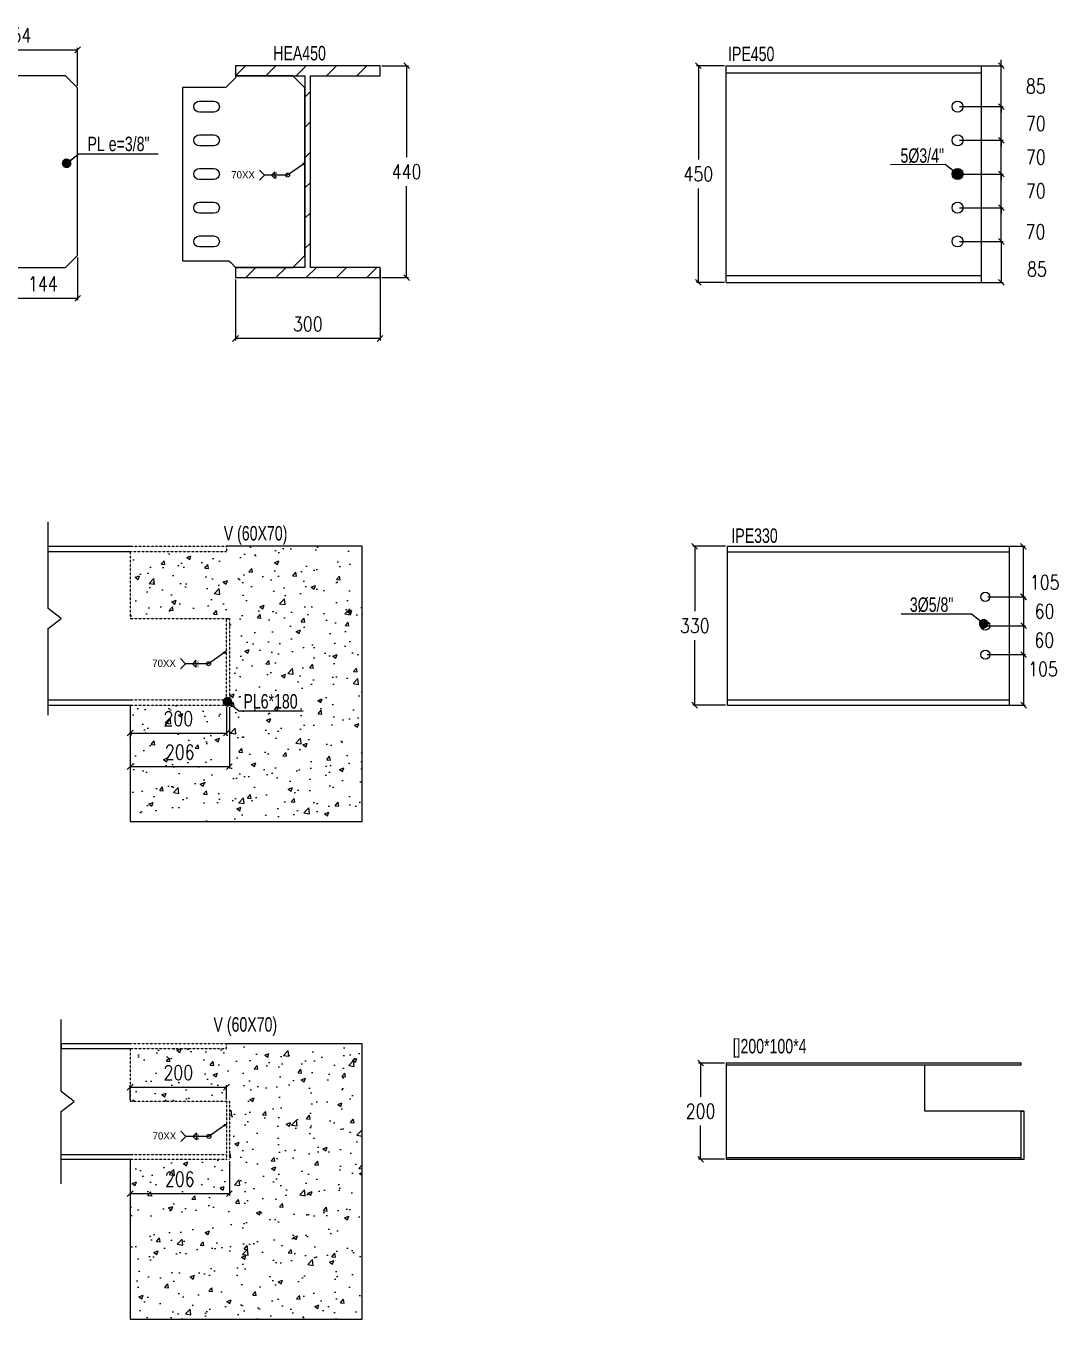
# Model space of a CAD drawing. Header units: millimetres. Extents: x -1715 to 93033, y -21962 to 25119.
# Drawn here: x 4237 to 6386, y -17090 to -14405 of the extents above; entities that cross this region are included whole.
import ezdxf
from ezdxf.enums import TextEntityAlignment as Align

# ---------------------------------------------------------------- set-up
doc = ezdxf.new("R2010")
doc.units = ezdxf.units.MM
doc.header["$LTSCALE"] = 0.4
doc.linetypes.add('DXK_LINE_DOT1', pattern=[1.8814, 0.9407, -0.9407])
for name, color, linetype in [('COTAS', 8, 'Continuous'), ('P-PLATINA', 6, 'Continuous'), ('PERFORACIONES', 1, 'Continuous'), ('TITULO', 3, 'Continuous')]:
    doc.layers.add(name, color=color, linetype=linetype)
doc.styles.add('CNI_COTAS', font='romans.shx', dxfattribs={"width": 0.8})
doc.styles.add('ROMANS', font='DINGRAFO.SHX')
doc.styles.add('VERDANA', font='arial.ttf')
doc.dimstyles.new('1.1', dxfattribs={"dimscale": 0, "dimtxt": 15, "dimasz": 20, "dimexe": 2, "dimexo": 2, "dimgap": 7, "dimtad": 1, "dimdec": 0, "dimzin": 4, "dimdsep": 46, "dimtxsty": 'CNI_COTAS', "dimblk": 'DOTSMALL', "dimcen": 0, "dimclrd": 256, "dimclrt": 3, "dimadec": 0, "dimazin": 0, "dimtfac": 1, "dimtdec": 0, "dimtmove": 2, "dimatfit": 0, "dimldrblk": 'DOT', "dimfxl": 0.05, "dimtolj": 1, "dimtzin": 0, "dimarcsym": 1})
doc.dimstyles.new('1.4', dxfattribs={"dimscale": 0, "dimtxt": 30, "dimasz": 12, "dimexe": 4, "dimexo": 4, "dimgap": 15, "dimtad": 1, "dimdec": 0, "dimzin": 4, "dimdsep": 46, "dimtxsty": 'CNI_COTAS', "dimblk": 'OBLIQUE', "dimcen": -0.09, "dimclrd": 256, "dimclrt": 3, "dimadec": 0, "dimazin": 0, "dimtfac": 1, "dimtdec": 0, "dimtmove": 2, "dimatfit": 0, "dimldrblk": 'DOT', "dimfxl": 0.05, "dimtolj": 1, "dimtzin": 0, "dimarcsym": 0})

# ---------------------------------------------------------------- blocks, each defined once
blk = doc.blocks.new('_Oblique')
at = {"color": 0, "linetype": 'ByBlock', "lineweight": -2}
blk.add_line((-0.5, -0.5), (0.5, 0.5), dxfattribs=at)
blk = doc.blocks.new('*D80')
at = {"layer": 'COTAS', "color": 0, "lineweight": -2, "transparency": 16777216}
for p, q in [((5689.4, -15485.3), (5621.6, -15485.3)), ((5689.4, -15815.3), (5621.6, -15815.3))]:
    blk.add_line(p, q, dxfattribs=at)
at = {"layer": 'COTAS', "lineweight": -2, "transparency": 16777216}
for p, q in [((5625.6, -15485.3), (5625.6, -15620.3)), ((5625.6, -15815.3), (5625.6, -15680.3))]:
    blk.add_line(p, q, dxfattribs=at)
at = {"layer": 'Defpoints', "color": 0, "transparency": 16777216}
for p in [(5625.6, -15485.3), (5693.4, -15485.3), (5693.4, -15815.3)]:
    blk.add_point(p, dxfattribs=at)
at = {"layer": 'COTAS', "lineweight": -2, "transparency": 16777216, "xscale": 12, "yscale": 12, "zscale": 12}
for p, rotation in [((5625.6, -15485.3), 90), ((5625.6, -15815.3), 270)]:
    blk.add_blockref('_Oblique', p, dxfattribs=dict(at, rotation=rotation))
at = {"layer": 'COTAS', "color": 3, "transparency": 16777216, "insert": (5625.6, -15650.3), "char_height": 30, "attachment_point": 5, "rotation": 0.01, "style": 'CNI_COTAS'}
blk.add_mtext('\\A1;330', dxfattribs=at)
blk = doc.blocks.new('_Dot')
at = {"color": 0, "linetype": 'ByBlock', "lineweight": -2}
blk.add_line((-0.5, 0), (-1, 0), dxfattribs=at)
at = {"color": 0, "linetype": 'ByBlock', "const_width": 0.5}
blk.add_lwpolyline([(-0.25, 0, 1), (0.25, 0, 1)], format="xyb", close=True, dxfattribs=at)
blk = doc.blocks.new('_DotSmall')
at = {"color": 0, "linetype": 'ByBlock', "const_width": 0.5}
blk.add_lwpolyline([(-0.0625, 0, 1), (0.0625, 0, 1)], format="xyb", close=True, dxfattribs=at)
blk = doc.blocks.new('*D160')
at = {"layer": 'COTAS', "color": 0, "lineweight": -2, "transparency": 16777216}
for p, q in [((4453.5, -15819.3), (4453.5, -15946.8)), ((4659.5, -15819.3), (4659.5, -15946.8))]:
    blk.add_line(p, q, dxfattribs=at)
at = {"layer": 'COTAS', "lineweight": -2, "transparency": 16777216}
blk.add_line((4453.5, -15942.8), (4659.5, -15942.8), dxfattribs=at)
at = {"layer": 'Defpoints', "color": 0, "transparency": 16777216}
for p in [(4453.5, -15815.3), (4659.5, -15815.3), (4659.5, -15942.8)]:
    blk.add_point(p, dxfattribs=at)
at = {"layer": 'COTAS', "lineweight": -2, "transparency": 16777216, "xscale": 12, "yscale": 12, "zscale": 12, "rotation": 180}
blk.add_blockref('_Oblique', (4453.5, -15942.8), dxfattribs=at)
at = {"layer": 'COTAS', "lineweight": -2, "transparency": 16777216, "xscale": 12, "yscale": 12, "zscale": 12}
blk.add_blockref('_Oblique', (4659.5, -15942.8), dxfattribs=at)
at = {"layer": 'COTAS', "color": 3, "transparency": 16777216, "insert": (4556.5, -15912.8), "char_height": 30, "attachment_point": 5, "style": 'CNI_COTAS'}
blk.add_mtext('\\A1;206', dxfattribs=at)
blk = doc.blocks.new('*D161')
at = {"layer": 'COTAS', "color": 0, "lineweight": -2, "transparency": 16777216}
for p, q in [((4453.5, -15819.3), (4453.5, -15877.1)), ((4653.5, -15819.3), (4653.5, -15877.1))]:
    blk.add_line(p, q, dxfattribs=at)
at = {"layer": 'COTAS', "lineweight": -2, "transparency": 16777216}
blk.add_line((4453.5, -15873.1), (4653.5, -15873.1), dxfattribs=at)
at = {"layer": 'Defpoints', "color": 0, "transparency": 16777216}
for p in [(4453.5, -15815.3), (4653.5, -15815.3), (4653.5, -15873.1)]:
    blk.add_point(p, dxfattribs=at)
at = {"layer": 'COTAS', "lineweight": -2, "transparency": 16777216, "xscale": 12, "yscale": 12, "zscale": 12, "rotation": 180}
blk.add_blockref('_Oblique', (4453.5, -15873.1), dxfattribs=at)
at = {"layer": 'COTAS', "lineweight": -2, "transparency": 16777216, "xscale": 12, "yscale": 12, "zscale": 12}
blk.add_blockref('_Oblique', (4653.5, -15873.1), dxfattribs=at)
at = {"layer": 'COTAS', "color": 3, "transparency": 16777216, "insert": (4553.5, -15843.1), "char_height": 30, "attachment_point": 5, "style": 'CNI_COTAS'}
blk.add_mtext('\\A1;200', dxfattribs=at)
blk = doc.blocks.new('SOLDADURA FILETE ALREDEDOR')
h = blk.add_hatch(color=256)
h.dxf.hatch_style = 1
h.paths.add_polyline_path([(5063.7, 3679), (5060.1, 3684.2), (5066.4, 3684.8)])
for p, q in [((5061.9, 3681.6), (5015.5, 3649.2)), ((5015.5, 3649.2), (4948.3, 3649.2)), ((4978.7, 3659.2), (4968.7, 3649.2)), ((4978.7, 3639.2), (4968.7, 3649.2)), ((4978.7, 3649.2), (4978.7, 3659.2)), ((4978.7, 3649.2), (4978.7, 3639.2))]:
    blk.add_line(p, q)
blk.add_lwpolyline([(5066.4, 3684.8), (5063.7, 3679), (5060.1, 3684.2)], close=True)
blk.add_lwpolyline([(4933.5, 3634.4), (4948.3, 3649.2), (4933.5, 3664)])
blk.add_circle((5015.5, 3649.2), 5.81)
at = {"layer": 'TITULO', "style": 'ROMANS'}
for s, height, p in [('70XX', 21, (4851, 3640)), ('6', 7.5, (4981.3, 3650.6)), ('6', 7.5, (4981.3, 3639))]:
    blk.add_text(s, height=height, dxfattribs=at).set_placement(p)
blk = doc.blocks.new('*D165')
at = {"layer": 'COTAS', "color": 0, "lineweight": -2, "transparency": 16777216}
for p, q in [((4453.5, -16634.3), (4453.5, -16604.4)), ((4653.5, -16634.3), (4653.5, -16604.4))]:
    blk.add_line(p, q, dxfattribs=at)
at = {"layer": 'COTAS', "lineweight": -2, "transparency": 16777216}
blk.add_line((4453.5, -16608.4), (4653.5, -16608.4), dxfattribs=at)
at = {"layer": 'Defpoints', "color": 0, "transparency": 16777216}
for p in [(4653.5, -16608.4), (4453.5, -16638.3), (4653.5, -16638.3)]:
    blk.add_point(p, dxfattribs=at)
at = {"layer": 'COTAS', "lineweight": -2, "transparency": 16777216, "xscale": 12, "yscale": 12, "zscale": 12, "rotation": 180}
blk.add_blockref('_Oblique', (4453.5, -16608.4), dxfattribs=at)
at = {"layer": 'COTAS', "lineweight": -2, "transparency": 16777216, "xscale": 12, "yscale": 12, "zscale": 12}
blk.add_blockref('_Oblique', (4653.5, -16608.4), dxfattribs=at)
at = {"layer": 'COTAS', "color": 3, "transparency": 16777216, "insert": (4553.5, -16578.4), "char_height": 30, "attachment_point": 5, "style": 'CNI_COTAS'}
blk.add_mtext('\\A1;200', dxfattribs=at)
blk = doc.blocks.new('*D166')
at = {"layer": 'COTAS', "color": 0, "lineweight": -2, "transparency": 16777216}
for p, q in [((4453.5, -16762.3), (4453.5, -16833.4)), ((4659.5, -16762.3), (4659.5, -16833.4))]:
    blk.add_line(p, q, dxfattribs=at)
at = {"layer": 'COTAS', "lineweight": -2, "transparency": 16777216}
blk.add_line((4453.5, -16829.4), (4659.5, -16829.4), dxfattribs=at)
at = {"layer": 'Defpoints', "color": 0, "transparency": 16777216}
for p in [(4453.5, -16758.3), (4659.5, -16758.3), (4659.5, -16829.4)]:
    blk.add_point(p, dxfattribs=at)
at = {"layer": 'COTAS', "lineweight": -2, "transparency": 16777216, "xscale": 12, "yscale": 12, "zscale": 12, "rotation": 180}
blk.add_blockref('_Oblique', (4453.5, -16829.4), dxfattribs=at)
at = {"layer": 'COTAS', "lineweight": -2, "transparency": 16777216, "xscale": 12, "yscale": 12, "zscale": 12}
blk.add_blockref('_Oblique', (4659.5, -16829.4), dxfattribs=at)
at = {"layer": 'COTAS', "color": 3, "transparency": 16777216, "insert": (4556.5, -16799.4), "char_height": 30, "attachment_point": 5, "style": 'CNI_COTAS'}
blk.add_mtext('\\A1;206', dxfattribs=at)
blk = doc.blocks.new('*D187')
at = {"layer": 'COTAS', "color": 0, "lineweight": -2, "transparency": 16777216}
for p, q in [((4672.3, -14931.3), (4672.3, -15057.8)), ((4972.3, -14910.3), (4972.3, -15057.8))]:
    blk.add_line(p, q, dxfattribs=at)
at = {"layer": 'COTAS', "lineweight": -2, "transparency": 16777216}
blk.add_line((4972.3, -15053.8), (4672.3, -15053.8), dxfattribs=at)
at = {"layer": 'Defpoints', "color": 0, "transparency": 16777216}
for p in [(4672.3, -14927.3), (4972.3, -14906.3), (4672.3, -15053.8)]:
    blk.add_point(p, dxfattribs=at)
at = {"layer": 'COTAS', "lineweight": -2, "transparency": 16777216, "xscale": 12, "yscale": 12, "zscale": 12, "rotation": 180}
blk.add_blockref('_Oblique', (4672.3, -15053.8), dxfattribs=at)
at = {"layer": 'COTAS', "lineweight": -2, "transparency": 16777216, "xscale": 12, "yscale": 12, "zscale": 12}
blk.add_blockref('_Oblique', (4972.3, -15053.8), dxfattribs=at)
at = {"layer": 'COTAS', "color": 3, "transparency": 16777216, "insert": (4822.3, -15023.8), "char_height": 30, "attachment_point": 5, "style": 'CNI_COTAS'}
blk.add_mtext('\\A1;300', dxfattribs=at)
blk = doc.blocks.new('*D188')
at = {"layer": 'COTAS', "color": 0, "lineweight": -2, "transparency": 16777216}
for p, q in [((4976.3, -14487.3), (5031.4, -14487.3)), ((4976.3, -14927.3), (5031.4, -14927.3))]:
    blk.add_line(p, q, dxfattribs=at)
at = {"layer": 'COTAS', "lineweight": -2, "transparency": 16777216}
for p, q in [((5027.4, -14487.3), (5027.4, -14677.3)), ((5027.4, -14927.3), (5027.4, -14737.3))]:
    blk.add_line(p, q, dxfattribs=at)
at = {"layer": 'Defpoints', "color": 0, "transparency": 16777216}
for p in [(4972.3, -14487.3), (4972.3, -14927.3), (5027.4, -14927.3)]:
    blk.add_point(p, dxfattribs=at)
at = {"layer": 'COTAS', "lineweight": -2, "transparency": 16777216, "xscale": 12, "yscale": 12, "zscale": 12}
for p, rotation in [((5027.4, -14487.3), 90), ((5027.4, -14927.3), 270)]:
    blk.add_blockref('_Oblique', p, dxfattribs=dict(at, rotation=rotation))
at = {"layer": 'COTAS', "color": 3, "transparency": 16777216, "insert": (5027.4, -14707.3), "char_height": 30, "attachment_point": 5, "rotation": 0.01, "style": 'CNI_COTAS'}
blk.add_mtext('\\A1;440', dxfattribs=at)
blk = doc.blocks.new('*D190')
at = {"layer": 'COTAS', "color": 0, "lineweight": -2, "transparency": 16777216}
for p, q in [((4344.4, -14885.3), (4344.4, -14974.3)), ((4200.2, -14910.3), (4200.2, -14974.3))]:
    blk.add_line(p, q, dxfattribs=at)
at = {"layer": 'COTAS', "lineweight": -2, "transparency": 16777216}
blk.add_line((4200.2, -14970.3), (4344.4, -14970.3), dxfattribs=at)
at = {"layer": 'Defpoints', "color": 0, "transparency": 16777216}
for p in [(4344.4, -14881.3), (4200.2, -14906.3), (4344.4, -14970.3)]:
    blk.add_point(p, dxfattribs=at)
at = {"layer": 'COTAS', "lineweight": -2, "transparency": 16777216, "xscale": 12, "yscale": 12, "zscale": 12, "rotation": 180}
blk.add_blockref('_Oblique', (4200.2, -14970.3), dxfattribs=at)
at = {"layer": 'COTAS', "lineweight": -2, "transparency": 16777216, "xscale": 12, "yscale": 12, "zscale": 12}
blk.add_blockref('_Oblique', (4344.4, -14970.3), dxfattribs=at)
at = {"layer": 'COTAS', "color": 3, "transparency": 16777216, "insert": (4272.3, -14940.3), "char_height": 30, "attachment_point": 5, "style": 'CNI_COTAS'}
blk.add_mtext('\\A1;144', dxfattribs=at)
blk = doc.blocks.new('*D191')
at = {"layer": 'COTAS', "color": 0, "lineweight": -2, "transparency": 16777216}
for p, q in [((4090.2, -14528.3), (4090.2, -14450.3)), ((4344.4, -14529.3), (4344.4, -14450.3))]:
    blk.add_line(p, q, dxfattribs=at)
at = {"layer": 'COTAS', "lineweight": -2, "transparency": 16777216}
blk.add_line((4090.2, -14454.3), (4344.4, -14454.3), dxfattribs=at)
at = {"layer": 'Defpoints', "color": 0, "transparency": 16777216}
for p in [(4344.4, -14454.3), (4090.2, -14532.3), (4344.4, -14533.3)]:
    blk.add_point(p, dxfattribs=at)
at = {"layer": 'COTAS', "lineweight": -2, "transparency": 16777216, "xscale": 12, "yscale": 12, "zscale": 12, "rotation": 180}
blk.add_blockref('_Oblique', (4090.2, -14454.3), dxfattribs=at)
at = {"layer": 'COTAS', "lineweight": -2, "transparency": 16777216, "xscale": 12, "yscale": 12, "zscale": 12}
blk.add_blockref('_Oblique', (4344.4, -14454.3), dxfattribs=at)
at = {"layer": 'COTAS', "color": 3, "transparency": 16777216, "insert": (4217.3, -14424.3), "char_height": 30, "attachment_point": 5, "style": 'CNI_COTAS'}
blk.add_mtext('\\A1;254', dxfattribs=at)
blk = doc.blocks.new('SOLDADURA FILETE ALREDEDOR 1 DE 8')
h = blk.add_hatch(color=256)
h.dxf.hatch_style = 1
h.paths.add_polyline_path([(8202.3, -7175.2), (8199.7, -7171.4), (8204.2, -7171)])
for p, q in [((8168, -7196.3), (8120.2, -7196.3)), ((8141.8, -7189.2), (8134.7, -7196.3)), ((8141.8, -7203.4), (8134.7, -7196.3)), ((8141.8, -7196.3), (8141.8, -7189.2)), ((8141.8, -7196.3), (8141.8, -7203.4)), ((8201, -7173.3), (8168, -7196.3))]:
    blk.add_line(p, q)
blk.add_lwpolyline([(8109.7, -7206.8), (8120.2, -7196.3), (8109.7, -7185.8)])
blk.add_lwpolyline([(8204.2, -7171), (8202.3, -7175.2), (8199.7, -7171.4)], close=True)
blk.add_circle((8168, -7196.3), 4.13)
at = {"layer": 'TITULO', "style": 'ROMANS'}
for s, height, p in [('70XX', 14.92, (8051.2, -7202.9)), ('8', 5.33, (8142.6, -7195.1)), ('8', 5.33, (8142.6, -7203.4))]:
    blk.add_text(s, height=height, dxfattribs=at).set_placement(p)
blk = doc.blocks.new('*D192')
at = {"layer": 'COTAS', "color": 0, "lineweight": -2, "transparency": 16777216}
for p, q in [((6249.8, -15590.3), (6312.3, -15590.3)), ((6249.8, -15650.3), (6312.3, -15650.3))]:
    blk.add_line(p, q, dxfattribs=at)
at = {"layer": 'COTAS', "lineweight": -2, "transparency": 16777216}
blk.add_line((6308.3, -15590.3), (6308.3, -15650.3), dxfattribs=at)
at = {"layer": 'Defpoints', "color": 0, "transparency": 16777216}
for p in [(6245.8, -15590.3), (6245.8, -15650.3), (6308.3, -15650.3)]:
    blk.add_point(p, dxfattribs=at)
at = {"layer": 'COTAS', "lineweight": -2, "transparency": 16777216, "xscale": 12, "yscale": 12, "zscale": 12}
for p, rotation in [((6308.3, -15590.3), 90), ((6308.3, -15650.3), 270)]:
    blk.add_blockref('_Oblique', p, dxfattribs=dict(at, rotation=rotation))
at = {"layer": 'COTAS', "color": 3, "transparency": 16777216, "insert": (6351.7, -15620.3), "char_height": 30, "attachment_point": 5, "rotation": 0.01, "style": 'CNI_COTAS'}
blk.add_mtext('\\A1;60', dxfattribs=at)
blk = doc.blocks.new('*D193')
at = {"layer": 'COTAS', "color": 0, "lineweight": -2, "transparency": 16777216}
for p, q in [((6232.9, -15650.3), (6312.3, -15650.3)), ((6232.9, -15710.3), (6312.3, -15710.3))]:
    blk.add_line(p, q, dxfattribs=at)
at = {"layer": 'COTAS', "lineweight": -2, "transparency": 16777216}
blk.add_line((6308.3, -15650.3), (6308.3, -15710.3), dxfattribs=at)
at = {"layer": 'Defpoints', "color": 0, "transparency": 16777216}
for p in [(6228.9, -15650.3), (6228.9, -15710.3), (6308.3, -15710.3)]:
    blk.add_point(p, dxfattribs=at)
at = {"layer": 'COTAS', "lineweight": -2, "transparency": 16777216, "xscale": 12, "yscale": 12, "zscale": 12}
for p, rotation in [((6308.3, -15650.3), 90), ((6308.3, -15710.3), 270)]:
    blk.add_blockref('_Oblique', p, dxfattribs=dict(at, rotation=rotation))
at = {"layer": 'COTAS', "color": 3, "transparency": 16777216, "insert": (6351.2, -15680.3), "char_height": 30, "attachment_point": 5, "rotation": 0.01, "style": 'CNI_COTAS'}
blk.add_mtext('\\A1;60', dxfattribs=at)
blk = doc.blocks.new('*D194')
at = {"layer": 'COTAS', "color": 0, "lineweight": -2, "transparency": 16777216}
for p, q in [((6249.8, -15710.3), (6312.2, -15710.3)), ((6249.8, -15815.3), (6312.2, -15815.3))]:
    blk.add_line(p, q, dxfattribs=at)
at = {"layer": 'COTAS', "lineweight": -2, "transparency": 16777216}
blk.add_line((6308.2, -15710.3), (6308.2, -15815.3), dxfattribs=at)
at = {"layer": 'Defpoints', "color": 0, "transparency": 16777216}
for p in [(6245.8, -15710.3), (6245.8, -15815.3), (6308.2, -15815.3)]:
    blk.add_point(p, dxfattribs=at)
at = {"layer": 'COTAS', "lineweight": -2, "transparency": 16777216, "xscale": 12, "yscale": 12, "zscale": 12}
for p, rotation in [((6308.2, -15710.3), 90), ((6308.2, -15815.3), 270)]:
    blk.add_blockref('_Oblique', p, dxfattribs=dict(at, rotation=rotation))
at = {"layer": 'COTAS', "color": 3, "transparency": 16777216, "insert": (6348.5, -15740.3), "char_height": 30, "attachment_point": 5, "rotation": 0.01, "style": 'CNI_COTAS'}
blk.add_mtext('\\A1;105', dxfattribs=at)
blk = doc.blocks.new('*D195')
at = {"layer": 'COTAS', "color": 0, "lineweight": -2, "transparency": 16777216}
for p, q in [((6249.8, -15485.3), (6311.8, -15485.3)), ((6233.8, -15590.3), (6311.8, -15590.3))]:
    blk.add_line(p, q, dxfattribs=at)
at = {"layer": 'COTAS', "lineweight": -2, "transparency": 16777216}
blk.add_line((6307.8, -15590.3), (6307.8, -15485.3), dxfattribs=at)
at = {"layer": 'Defpoints', "color": 0, "transparency": 16777216}
for p in [(6245.8, -15485.3), (6307.8, -15485.3), (6229.8, -15590.3)]:
    blk.add_point(p, dxfattribs=at)
at = {"layer": 'COTAS', "lineweight": -2, "transparency": 16777216, "xscale": 12, "yscale": 12, "zscale": 12}
for p, rotation in [((6307.8, -15485.3), 90), ((6307.8, -15590.3), 270)]:
    blk.add_blockref('_Oblique', p, dxfattribs=dict(at, rotation=rotation))
at = {"layer": 'COTAS', "color": 3, "transparency": 16777216, "insert": (6352, -15560.3), "char_height": 30, "attachment_point": 5, "rotation": 0.01, "style": 'CNI_COTAS'}
blk.add_mtext('\\A1;105', dxfattribs=at)
blk = doc.blocks.new('*D201')
at = {"layer": 'COTAS', "color": 0, "lineweight": -2, "transparency": 16777216}
for p, q in [((5687.1, -16558.3), (5633.7, -16558.3)), ((5687.1, -16758.3), (5633.7, -16758.3))]:
    blk.add_line(p, q, dxfattribs=at)
at = {"layer": 'COTAS', "lineweight": -2, "transparency": 16777216}
for p, q in [((5637.7, -16558.3), (5637.7, -16628.3)), ((5637.7, -16758.3), (5637.7, -16688.3))]:
    blk.add_line(p, q, dxfattribs=at)
at = {"layer": 'Defpoints', "color": 0, "transparency": 16777216}
for p in [(5637.7, -16558.3), (5691.1, -16558.3), (5691.1, -16758.3)]:
    blk.add_point(p, dxfattribs=at)
at = {"layer": 'COTAS', "lineweight": -2, "transparency": 16777216, "xscale": 12, "yscale": 12, "zscale": 12}
for p, rotation in [((5637.7, -16558.3), 90), ((5637.7, -16758.3), 270)]:
    blk.add_blockref('_Oblique', p, dxfattribs=dict(at, rotation=rotation))
at = {"layer": 'COTAS', "color": 3, "transparency": 16777216, "insert": (5637.7, -16658.3), "char_height": 30, "attachment_point": 5, "rotation": 0.01, "style": 'CNI_COTAS'}
blk.add_mtext('\\A1;200', dxfattribs=at)
blk = doc.blocks.new('*D205')
at = {"layer": 'COTAS', "color": 0, "lineweight": -2, "transparency": 16777216}
for p, q in [((5687.1, -14487.3), (5629.1, -14487.3)), ((5687.1, -14937.3), (5629.1, -14937.3))]:
    blk.add_line(p, q, dxfattribs=at)
at = {"layer": 'COTAS', "lineweight": -2, "transparency": 16777216}
for p, q in [((5633.1, -14487.3), (5633.1, -14682.3)), ((5633.1, -14937.3), (5633.1, -14742.3))]:
    blk.add_line(p, q, dxfattribs=at)
at = {"layer": 'Defpoints', "color": 0, "transparency": 16777216}
for p in [(5633.1, -14487.3), (5691.1, -14487.3), (5691.1, -14937.3)]:
    blk.add_point(p, dxfattribs=at)
at = {"layer": 'COTAS', "lineweight": -2, "transparency": 16777216, "xscale": 12, "yscale": 12, "zscale": 12}
for p, rotation in [((5633.1, -14487.3), 90), ((5633.1, -14937.3), 270)]:
    blk.add_blockref('_Oblique', p, dxfattribs=dict(at, rotation=rotation))
at = {"layer": 'COTAS', "color": 3, "transparency": 16777216, "insert": (5633.1, -14712.3), "char_height": 30, "attachment_point": 5, "rotation": 0.01, "style": 'CNI_COTAS'}
blk.add_mtext('\\A1;450', dxfattribs=at)
blk = doc.blocks.new('*D211')
at = {"layer": 'COTAS', "lineweight": -2, "transparency": 16777216}
for p, q in [((6262, -14642.3), (6262, -14630.3)), ((6262, -14712.3), (6262, -14642.3)), ((6262, -14712.3), (6262, -14724.3))]:
    blk.add_line(p, q, dxfattribs=at)
at = {"layer": 'COTAS', "color": 0, "lineweight": -2, "transparency": 16777216}
for p, q in [((6175.1, -14642.3), (6266, -14642.3)), ((6175.1, -14712.3), (6266, -14712.3))]:
    blk.add_line(p, q, dxfattribs=at)
at = {"layer": 'Defpoints', "color": 0, "transparency": 16777216}
for p in [(6171.1, -14642.3), (6262, -14642.3), (6171.1, -14712.3)]:
    blk.add_point(p, dxfattribs=at)
at = {"layer": 'COTAS', "lineweight": -2, "transparency": 16777216, "xscale": 12, "yscale": 12, "zscale": 12}
for p, rotation in [((6262, -14642.3), 270), ((6262, -14712.3), 90)]:
    blk.add_blockref('_Oblique', p, dxfattribs=dict(at, rotation=rotation))
at = {"layer": 'COTAS', "color": 3, "transparency": 16777216, "insert": (6333.5, -14677.3), "char_height": 30, "attachment_point": 5, "rotation": 0.01, "style": 'CNI_COTAS'}
blk.add_mtext('\\A1;70', dxfattribs=at)
blk = doc.blocks.new('*D212')
at = {"layer": 'COTAS', "color": 0, "lineweight": -2, "transparency": 16777216}
for p, q in [((6175.1, -14712.3), (6266, -14712.3)), ((6175.1, -14782.3), (6266, -14782.3))]:
    blk.add_line(p, q, dxfattribs=at)
at = {"layer": 'COTAS', "lineweight": -2, "transparency": 16777216}
for p, q in [((6262, -14712.3), (6262, -14700.3)), ((6262, -14782.3), (6262, -14712.3)), ((6262, -14782.3), (6262, -14794.3))]:
    blk.add_line(p, q, dxfattribs=at)
at = {"layer": 'Defpoints', "color": 0, "transparency": 16777216}
for p in [(6171.1, -14712.3), (6262, -14712.3), (6171.1, -14782.3)]:
    blk.add_point(p, dxfattribs=at)
at = {"layer": 'COTAS', "lineweight": -2, "transparency": 16777216, "xscale": 12, "yscale": 12, "zscale": 12}
for p, rotation in [((6262, -14712.3), 270), ((6262, -14782.3), 90)]:
    blk.add_blockref('_Oblique', p, dxfattribs=dict(at, rotation=rotation))
at = {"layer": 'COTAS', "color": 3, "transparency": 16777216, "insert": (6333.5, -14747.3), "char_height": 30, "attachment_point": 5, "rotation": 0.01, "style": 'CNI_COTAS'}
blk.add_mtext('\\A1;70', dxfattribs=at)
blk = doc.blocks.new('*D213')
at = {"layer": 'COTAS', "color": 0, "lineweight": -2, "transparency": 16777216}
for p, q in [((6175.1, -14782.3), (6266, -14782.3)), ((6175.1, -14852.3), (6266, -14852.3))]:
    blk.add_line(p, q, dxfattribs=at)
at = {"layer": 'COTAS', "lineweight": -2, "transparency": 16777216}
blk.add_line((6262, -14852.3), (6262, -14782.3), dxfattribs=at)
at = {"layer": 'Defpoints', "color": 0, "transparency": 16777216}
for p in [(6171.1, -14782.3), (6262, -14782.3), (6171.1, -14852.3)]:
    blk.add_point(p, dxfattribs=at)
at = {"layer": 'COTAS', "lineweight": -2, "transparency": 16777216, "xscale": 12, "yscale": 12, "zscale": 12}
for p, rotation in [((6262, -14782.3), 90), ((6262, -14852.3), 270)]:
    blk.add_blockref('_Oblique', p, dxfattribs=dict(at, rotation=rotation))
at = {"layer": 'COTAS', "color": 3, "transparency": 16777216, "insert": (6332.8, -14832.3), "char_height": 30, "attachment_point": 5, "rotation": 0.01, "style": 'CNI_COTAS'}
blk.add_mtext('\\A1;70', dxfattribs=at)
blk = doc.blocks.new('*D204')
at = {"layer": 'COTAS', "color": 0, "lineweight": -2, "transparency": 16777216}
for p, q in [((6175.1, -14852.3), (6266, -14852.3)), ((6175.1, -14937.3), (6266, -14937.3))]:
    blk.add_line(p, q, dxfattribs=at)
at = {"layer": 'COTAS', "lineweight": -2, "transparency": 16777216}
blk.add_line((6262, -14852.3), (6262, -14937.3), dxfattribs=at)
at = {"layer": 'Defpoints', "color": 0, "transparency": 16777216}
for p in [(6171.1, -14852.3), (6171.1, -14937.3), (6262, -14937.3)]:
    blk.add_point(p, dxfattribs=at)
at = {"layer": 'COTAS', "lineweight": -2, "transparency": 16777216, "xscale": 12, "yscale": 12, "zscale": 12}
for p, rotation in [((6262, -14852.3), 90), ((6262, -14937.3), 270)]:
    blk.add_blockref('_Oblique', p, dxfattribs=dict(at, rotation=rotation))
at = {"layer": 'COTAS', "color": 3, "transparency": 16777216, "insert": (6336, -14909.8), "char_height": 30, "attachment_point": 5, "rotation": 0.01, "style": 'CNI_COTAS'}
blk.add_mtext('\\A1;85', dxfattribs=at)
blk = doc.blocks.new('*D214')
at = {"layer": 'COTAS', "color": 0, "lineweight": -2, "transparency": 16777216}
for p, q in [((6175.1, -14572.3), (6266, -14572.3)), ((6175.1, -14642.3), (6266, -14642.3))]:
    blk.add_line(p, q, dxfattribs=at)
at = {"layer": 'COTAS', "lineweight": -2, "transparency": 16777216}
for p, q in [((6262, -14572.3), (6262, -14560.3)), ((6262, -14642.3), (6262, -14572.3)), ((6262, -14642.3), (6262, -14654.3))]:
    blk.add_line(p, q, dxfattribs=at)
at = {"layer": 'Defpoints', "color": 0, "transparency": 16777216}
for p in [(6171.1, -14572.3), (6262, -14572.3), (6171.1, -14642.3)]:
    blk.add_point(p, dxfattribs=at)
at = {"layer": 'COTAS', "lineweight": -2, "transparency": 16777216, "xscale": 12, "yscale": 12, "zscale": 12}
for p, rotation in [((6262, -14572.3), 270), ((6262, -14642.3), 90)]:
    blk.add_blockref('_Oblique', p, dxfattribs=dict(at, rotation=rotation))
at = {"layer": 'COTAS', "color": 3, "transparency": 16777216, "insert": (6333.5, -14607.3), "char_height": 30, "attachment_point": 5, "rotation": 0.01, "style": 'CNI_COTAS'}
blk.add_mtext('\\A1;70', dxfattribs=at)
blk = doc.blocks.new('*D215')
at = {"layer": 'COTAS', "color": 0, "lineweight": -2, "transparency": 16777216}
for p, q in [((6175.1, -14487.3), (6266, -14487.3)), ((6175.1, -14572.3), (6266, -14572.3))]:
    blk.add_line(p, q, dxfattribs=at)
at = {"layer": 'COTAS', "lineweight": -2, "transparency": 16777216}
for p, q in [((6262, -14487.3), (6262, -14475.3)), ((6262, -14572.3), (6262, -14487.3)), ((6262, -14572.3), (6262, -14584.3))]:
    blk.add_line(p, q, dxfattribs=at)
at = {"layer": 'Defpoints', "color": 0, "transparency": 16777216}
for p in [(6171.1, -14487.3), (6262, -14487.3), (6171.1, -14572.3)]:
    blk.add_point(p, dxfattribs=at)
at = {"layer": 'COTAS', "lineweight": -2, "transparency": 16777216, "xscale": 12, "yscale": 12, "zscale": 12}
for p, rotation in [((6262, -14487.3), 270), ((6262, -14572.3), 90)]:
    blk.add_blockref('_Oblique', p, dxfattribs=dict(at, rotation=rotation))
at = {"layer": 'COTAS', "color": 3, "transparency": 16777216, "insert": (6333.5, -14529.8), "char_height": 30, "attachment_point": 5, "rotation": 0.01, "style": 'CNI_COTAS'}
blk.add_mtext('\\A1;85', dxfattribs=at)

msp = doc.modelspace()

# ---------------------------------------------------------------- hatches: boundary and pattern name
at = {"linetype": 'Continuous'}
h = msp.add_hatch(dxfattribs=at)
h.set_pattern_fill('', scale=14, style=0, pattern_type=0)
h.set_pattern_definition([(45, (4672.293, -14508.33), (-31.431, 31.431), [])])
h.paths.add_polyline_path([(4672.3, -14487.3), (4672.3, -14508.3), (4816.5, -14508.3), (4816.5, -14906.3), (4672.3, -14906.3), (4672.3, -14927.3), (4972.3, -14927.3), (4972.3, -14906.3), (4828, -14906.3), (4828, -14508.3), (4972.3, -14508.3), (4972.3, -14487.3)])
at = {"layer": 'COTAS'}
h = msp.add_hatch(dxfattribs=at)
h.set_pattern_fill('AR-CONC', color=256, scale=0.5)
h.set_pattern_definition([(50, (2538.72, 64.28), (91.09233, -7.96954), [9.525, -104.775]), (355, (2538.72, 64.28), (-17.6217, 95.5284), [7.62, -83.8203]), (100.45144, (2546.31, 63.62), (73.4706, 87.55888), [8.095, -89.0451]), (46.1842, (2538.72, 89.68), (135.5395, -21.0212), [14.2875, -157.1625]), (96.6356, (2550.01, 87.93), (118.7021, 123.7131), [12.1425, -133.5678]), (351.1842, (2538.72, 89.68), (118.7021, 123.7131), [11.43, -125.7299]), (21, (2551.42, 83.33), (75.8072, -51.1326), [9.525, -104.775]), (326, (2551.42, 83.33), (30.901, 92.094), [7.62, -83.82]), (71.45144, (2557.74, 79.07), (106.7082, 40.9614), [8.095, -89.04497]), (37.5, (2538.72, 64.28), (1.5443, 42.27752), [0, -82.804, 0, -85.09, 0, -84.1375]), (7.5, (2538.72, 64.28), (33.40983, 50.09029), [0, -48.514, 0, -80.899, 0, -32.0675]), (327.5, (2510.4, 64.28), (67.7953, -2.86437), [0, -31.75, 0, -99.06, 0, -131.445]), (317.5, (2497.7, 64.28), (74.0646, 12.71325), [0, -41.275, 0, -65.786, 0, -93.345])])
h.paths.add_polyline_path([(4935, -15485.3), (4653.5, -15485.3), (4653.5, -15496.8), (4453.5, -15496.8), (4453.5, -15635.3), (4653.5, -15635.3), (4659.5, -15635.3), (4659.5, -15815.3), (4653.5, -15815.3), (4453.5, -15815.3), (4453.5, -16057.1), (4935, -16057.1)])
h.paths.add_polyline_path([(4518.1, -15935.3), (4594.8, -15935.3), (4594.8, -15890.3), (4518.1, -15890.3)], flags=24)
h.paths.add_polyline_path([(4515.1, -15865.6), (4591.8, -15865.6), (4591.8, -15820.6), (4515.1, -15820.6)], flags=24)
h.paths.add_polyline_path([(4671.3, -15830.4), (4818.5, -15830.4), (4818.5, -15784.4), (4671.3, -15784.4)], flags=24)
h = msp.add_hatch(dxfattribs=at)
h.set_pattern_fill('AR-CONC', color=256, scale=0.5)
h.set_pattern_definition([(50, (-947.696, -6300.86), (91.09233, -7.96954), [9.525, -104.775]), (355, (-947.7, -6300.86), (-17.6217, 95.5284), [7.62, -83.8203]), (100.45144, (-940.105, -6301.52), (73.4706, 87.5589), [8.095, -89.0451]), (46.1842, (-947.7, -6275.46), (135.5395, -21.0212), [14.2875, -157.1625]), (96.6356, (-936.4, -6277.21), (118.702, 123.713), [12.1425, -133.5678]), (351.1842, (-947.7, -6275.46), (118.702, 123.713), [11.43, -125.7299]), (21, (-934.996, -6281.81), (75.8072, -51.1326), [9.525, -104.775]), (326, (-935, -6281.81), (30.901, 92.094), [7.62, -83.82]), (71.45144, (-928.68, -6286.07), (106.7082, 40.9614), [8.095, -89.045]), (37.5, (-947.696, -6300.86), (1.5443, 42.27752), [0, -82.804, 0, -85.09, 0, -84.1375]), (7.5, (-947.696, -6300.86), (33.40983, 50.09029), [0, -48.514, 0, -80.899, 0, -32.0675]), (327.5, (-976.017, -6300.86), (67.7953, -2.86437), [0, -31.75, 0, -99.06, 0, -131.445]), (317.5, (-988.717, -6300.86), (74.0646, 12.71325), [0, -41.275, 0, -65.786, 0, -93.345])])
h.paths.add_polyline_path([(4935, -16518.3), (4653.5, -16518.3), (4653.5, -16528.1), (4453.5, -16528.1), (4453.5, -16638.3), (4653.5, -16638.3), (4659.5, -16638.3), (4659.5, -16758.3), (4653.5, -16758.3), (4453.5, -16758.3), (4453.5, -17090.1), (4935, -17090.1)])
h.paths.add_polyline_path([(4518.2, -16821.9), (4594.9, -16821.9), (4594.9, -16776.9), (4518.2, -16776.9)], flags=24)
h.paths.add_polyline_path([(4515.2, -16600.9), (4591.9, -16600.9), (4591.9, -16555.9), (4515.2, -16555.9)], flags=24)

# ---------------------------------------------------------------- linework, layer by layer
at = {"color": 2}
for p, q in [((4972.3, -14487.3), (4672.3, -14487.3)), ((4672.3, -14487.3), (4672.3, -14508.3)), ((4972.3, -14508.3), (4972.3, -14487.3)), ((5691.1, -14937.3), (5691.1, -14487.3)), ((5691.1, -14487.3), (6221.1, -14487.3)), ((6221.1, -14937.3), (6221.1, -14487.3)), ((4672.3, -14508.3), (4816.5, -14508.3)), ((4816.5, -14508.3), (4816.5, -14906.3)), ((4828, -14906.3), (4828, -14508.3)), ((4828, -14508.3), (4972.3, -14508.3)), ((5691.1, -14501.9), (6221.1, -14501.9)), ((4816.5, -14906.3), (4672.3, -14906.3)), ((4672.3, -14906.3), (4672.3, -14927.3)), ((4672.3, -14927.3), (4972.3, -14927.3)), ((4972.3, -14906.3), (4828, -14906.3)), ((4972.3, -14927.3), (4972.3, -14906.3)), ((5691.1, -14922.7), (6221.1, -14922.7)), ((5691.1, -14937.3), (6221.1, -14937.3)), ((4283.7, -15803.8), (4453.5, -15803.8)), ((4283.7, -15815.3), (4453.5, -15815.3)), ((5691.1, -16558.3), (5691.1, -16758.3)), ((6103.3, -16658.3), (6103.3, -16562.3)), ((6309.3, -16658.3), (6103.3, -16658.3)), ((4310.7, -16748.5), (4453.5, -16748.5)), ((5691.1, -16754.3), (6103.3, -16754.3)), ((6103.3, -16754.3), (6303.3, -16754.3)), ((4310.7, -16758.3), (4453.5, -16758.3)), ((5691.1, -16758.3), (6103.3, -16758.3)), ((6103.3, -16758.3), (6303.3, -16758.3))]:
    msp.add_line(p, q, dxfattribs=at)
at = {"color": 2, "linetype": 'Continuous'}
for p, q in [((5693.4, -15815.3), (5693.4, -15485.3)), ((5693.4, -15485.3), (6278.9, -15485.3)), ((6278.9, -15815.3), (6278.9, -15485.3)), ((5693.4, -15496.8), (6278.9, -15496.8)), ((5693.4, -15803.8), (6278.9, -15803.8))]:
    msp.add_line(p, q, dxfattribs=at)
at = {"color": 2, "linetype": 'DXK_LINE_DOT1'}
for p, q in [((4453.5, -15803.8), (4653.5, -15803.8)), ((4453.5, -15815.3), (4653.5, -15815.3)), ((4453.5, -16748.5), (4653.5, -16748.5)), ((4453.5, -16758.3), (4653.5, -16758.3))]:
    msp.add_line(p, q, dxfattribs=at)
at = {"color": 2}
for points in [[(4283.7, -15485.3), (4453.5, -15485.3)], [(4453.5, -15496.8), (4283.7, -15496.8)], [(4454.9, -16518.3), (4310.7, -16518.3), (4310.7, -16528.1), (4453.5, -16528.1)], [(5691.1, -16562.3), (6303.3, -16562.3), (6303.3, -16558.3), (5691.1, -16558.3)]]:
    msp.add_lwpolyline(points, dxfattribs=at)
at = {"color": 2, "linetype": 'DXK_LINE_DOT1'}
for points in [[(4453.5, -15485.3), (4653.5, -15485.3), (4653.5, -15496.8), (4453.5, -15496.8)], [(4453.5, -15496.8), (4453.5, -15635.3), (4653.5, -15635.3), (4653.5, -15635.3)], [(4453.5, -16528.1), (4653.5, -16528.1), (4653.5, -16518.3), (4454.9, -16518.3)], [(4453.5, -16528.1), (4453.5, -16638.3)], [(4653.5, -16638.3), (4453.5, -16638.3), (4453.5, -16638.3)]]:
    msp.add_lwpolyline(points, dxfattribs=at)
at = {"color": 2, "linetype": 'Continuous'}
msp.add_lwpolyline([(5693.4, -15815.3), (6278.9, -15815.3), (6278.9, -15815.3)], dxfattribs=at)
at = {"layer": 'COTAS'}
for points in [[(4283.7, -15836.1), (4283.7, -15656.1), (4310.1, -15635.3), (4283.7, -15614.5), (4283.7, -15434.5)], [(4310.7, -16809.1), (4310.7, -16659.1), (4337.1, -16638.3), (4310.7, -16617.6), (4310.7, -16467.6)]]:
    msp.add_lwpolyline(points, dxfattribs=at)
at = {"layer": 'COTAS', "color": 1}
for points in [[(4453.5, -15815.3), (4453.5, -16057.1), (4935, -16057.1), (4935, -15485.3), (4653.5, -15485.3)], [(4453.5, -16758.3), (4453.5, -17090.1), (4935, -17090.1), (4935, -16518.3), (4653.5, -16518.3)]]:
    msp.add_lwpolyline(points, dxfattribs=at)
at = {"layer": 'P-PLATINA', "linetype": 'Continuous'}
for p, q in [((4637.9, -14637.9), (4638.8, -14642.3)), ((4638.8, -14642.3), (4637.9, -14646.7)), ((6303.3, -16758.3), (6303.3, -16658.3)), ((6303.3, -16758.3), (6303.3, -16658.3)), ((6303.3, -16658.3), (6309.3, -16658.3)), ((6309.3, -16758.3), (6309.3, -16658.3)), ((6303.3, -16758.3), (6309.3, -16758.3))]:
    msp.add_line(p, q, dxfattribs=at)
at = {"layer": 'P-PLATINA', "linetype": 'DXK_LINE_DOT1'}
for p, q in [((4653.5, -16638.3), (4653.5, -16758.3)), ((4659.5, -16638.3), (4653.5, -16638.3)), ((4653.5, -16638.3), (4653.5, -16758.3)), ((4659.5, -16638.3), (4659.5, -16758.3)), ((4659.5, -16758.3), (4653.5, -16758.3))]:
    msp.add_line(p, q, dxfattribs=at)
at = {"layer": 'P-PLATINA', "linetype": 'Continuous'}
for points in [[(4319.4, -14508.3), (4200.2, -14508.3), (4200.2, -14512.3), (4190.2, -14522.3), (4180.2, -14532.3), (4090.2, -14532.3), (4090.2, -14892.3), (4186.2, -14892.3), (4190.2, -14896.3), (4200.2, -14906.3), (4319.4, -14906.3), (4344.4, -14881.3), (4344.4, -14533.3)], [(4791.5, -14508.3), (4672.3, -14508.3), (4672.3, -14512.3), (4662.3, -14522.3), (4652.3, -14532.3), (4562.3, -14532.3), (4562.3, -14892.3), (4658.3, -14892.3), (4662.3, -14896.3), (4672.3, -14906.3), (4791.5, -14906.3), (4816.5, -14881.3), (4816.5, -14533.3)]]:
    msp.add_lwpolyline(points, close=True, dxfattribs=at)
for points in [[(4601.6, -14583.8), (4597.3, -14583.8), (4592.9, -14583), (4589.2, -14580.5), (4586.7, -14576.7), (4585.8, -14572.3), (4586.7, -14567.9), (4589.2, -14564.2), (4592.9, -14561.7), (4597.3, -14560.8), (4601.6, -14560.8)], [(4597.3, -14560.8), (4627.3, -14560.8), (4631.7, -14561.7), (4635.4, -14564.2), (4637.9, -14567.9), (4638.8, -14572.3), (4637.9, -14576.7), (4635.4, -14580.5), (4631.7, -14583), (4627.3, -14583.8), (4597.3, -14583.8)], [(4601.6, -14653.8), (4597.3, -14653.8), (4592.9, -14653), (4589.2, -14650.5), (4586.7, -14646.7), (4585.8, -14642.3), (4586.7, -14637.9), (4589.2, -14634.2), (4592.9, -14631.7), (4597.3, -14630.8), (4601.6, -14630.8)], [(4597.3, -14630.8), (4627.3, -14630.8), (4631.7, -14631.7), (4635.4, -14634.2), (4637.9, -14637.9)], [(4637.9, -14646.7), (4635.4, -14650.5), (4631.7, -14653), (4627.3, -14653.8), (4597.3, -14653.8)], [(4601.6, -14723.8), (4597.3, -14723.8), (4592.9, -14723), (4589.2, -14720.5), (4586.7, -14716.7), (4585.8, -14712.3), (4586.7, -14707.9), (4589.2, -14704.2), (4592.9, -14701.7), (4597.3, -14700.8), (4601.6, -14700.8)], [(4597.3, -14700.8), (4627.3, -14700.8), (4631.7, -14701.7), (4635.4, -14704.2), (4637.9, -14707.9), (4638.8, -14712.3), (4637.9, -14716.7), (4635.4, -14720.5), (4631.7, -14723), (4627.3, -14723.8), (4597.3, -14723.8)], [(4627.3, -14793.8), (4597.3, -14793.8), (4592.9, -14793), (4589.2, -14790.5), (4586.7, -14786.7), (4585.8, -14782.3), (4586.7, -14777.9), (4589.2, -14774.2), (4592.9, -14771.7), (4597.3, -14770.8), (4627.3, -14770.8)], [(4623, -14770.8), (4627.3, -14770.8), (4631.7, -14771.7), (4635.4, -14774.2), (4637.9, -14777.9), (4638.8, -14782.3), (4637.9, -14786.7), (4635.4, -14790.5), (4631.7, -14793), (4627.3, -14793.8), (4623, -14793.8)], [(4601.6, -14863.8), (4597.3, -14863.8), (4592.9, -14863), (4589.2, -14860.5), (4586.7, -14856.7), (4585.8, -14852.3), (4586.7, -14847.9), (4589.2, -14844.2), (4592.9, -14841.7), (4597.3, -14840.8), (4601.6, -14840.8)], [(4597.3, -14840.8), (4627.3, -14840.8), (4631.7, -14841.7), (4635.4, -14844.2), (4637.9, -14847.9), (4638.8, -14852.3), (4637.9, -14856.7), (4635.4, -14860.5), (4631.7, -14863), (4627.3, -14863.8), (4597.3, -14863.8)]]:
    msp.add_lwpolyline(points, dxfattribs=at)
at = {"layer": 'P-PLATINA', "color": 6, "linetype": 'DXK_LINE_DOT1'}
msp.add_lwpolyline([(4659.5, -15815.3), (4653.5, -15815.3), (4653.5, -15635.3), (4659.5, -15635.3), (4659.5, -15815.3)], dxfattribs=at)
at = {"layer": 'PERFORACIONES'}
for centre, radius in [((6171.1, -14572.3), 11.5), ((6171.1, -14642.3), 11.5), ((6171.1, -14712.3), 11.5), ((6171.1, -14782.3), 11.5), ((6171.1, -14852.3), 11.5), ((6228.9, -15590.3), 9.5), ((6228.9, -15650.3), 9.5), ((6228.9, -15710.3), 9.5)]:
    msp.add_circle(centre, radius, dxfattribs=at)

# ---------------------------------------------------------------- block references
msp.add_blockref('SOLDADURA FILETE ALREDEDOR 1 DE 8', (-3387.7, -7518.3))
at = {"xscale": 0.7104614331683008, "yscale": 0.7104614331683008, "zscale": 0.7104614331683008}
for p in [(1053, -18321.7), (1053.8, -19303.2)]:
    msp.add_blockref('SOLDADURA FILETE ALREDEDOR', p, dxfattribs=at)

# ---------------------------------------------------------------- texts
at = {"color": 96, "style": 'VERDANA', "width": 0.7}
for s, p in [('HEA450', (4805.2, -14461.3)), ('IPE450', (5742.8, -14462.8)), ('PL e=3/8"', (4429.4, -14649.7)), ('5%%C3/4"', (6097.8, -14674)), ('V (60X70)', (4713.9, -15458.2)), ('IPE330', (5749.7, -15463.2)), ('3%%C5/8"', (6117.3, -15606.5)), ('PL6*180', (4744.9, -15807.2)), ('V (60X70)', (4692.6, -16478.2)), ('[]200*100*4', (5780.9, -16523.3))]:
    msp.add_text(s, height=30, dxfattribs=at).set_placement(p, align=Align.MIDDLE_CENTER)

# ---------------------------------------------------------------- dimensions: what is measured, and where the dimension line sits
at = {"layer": 'COTAS'}
for base, p1, p2, picture, middle in [((4344.4, -14454.3), (4090.2, -14532.3), (4344.4, -14533.3), '*D191', (4217.3, -14424.3)), ((4344.4, -14970.3), (4200.2, -14906.3), (4344.4, -14881.3), '*D190', (4272.3, -14940.3)), ((4672.3, -15053.8), (4972.3, -14906.3), (4672.3, -14927.3), '*D187', (4822.3, -15023.8)), ((4659.5, -15942.8), (4453.5, -15815.3), (4659.5, -15815.3), '*D160', (4556.5, -15912.8)), ((4653.5, -15873.1), (4453.5, -15815.3), (4653.5, -15815.3), '*D161', (4553.5, -15843.1)), ((4653.5, -16608.4), (4453.5, -16638.3), (4653.5, -16638.3), '*D165', (4553.5, -16578.4)), ((4659.5, -16829.4), (4453.5, -16758.3), (4659.5, -16758.3), '*D166', (4556.5, -16799.4))]:
    dim = msp.add_linear_dim(base=base, p1=p1, p2=p2, dimstyle='1.4', override={"dimscale": 1}, dxfattribs=at)
    dim.commit()
    dim.dimension.update_dxf_attribs({"geometry": picture, "text_midpoint": middle})
for base, p1, p2, picture, middle in [((5027.4, -14927.3), (4972.3, -14487.3), (4972.3, -14927.3), '*D188', (5027.4, -14707.3)), ((5633.1, -14487.3), (5691.1, -14937.3), (5691.1, -14487.3), '*D205', (5633.1, -14712.3)), ((6262, -14487.3), (6171.1, -14572.3), (6171.1, -14487.3), '*D215', (6333.5, -14529.8)), ((6262, -14572.3), (6171.1, -14642.3), (6171.1, -14572.3), '*D214', (6333.5, -14607.3)), ((6262, -14642.3), (6171.1, -14712.3), (6171.1, -14642.3), '*D211', (6333.5, -14677.3)), ((6262, -14712.3), (6171.1, -14782.3), (6171.1, -14712.3), '*D212', (6333.5, -14747.3)), ((5625.6, -15485.3), (5693.4, -15815.3), (5693.4, -15485.3), '*D80', (5625.6, -15650.3)), ((5637.7, -16558.3), (5691.1, -16758.3), (5691.1, -16558.3), '*D201', (5637.7, -16658.3))]:
    dim = msp.add_linear_dim(base=base, p1=p1, p2=p2, angle=90, dimstyle='1.4', override={"dimscale": 1}, dxfattribs=at)
    dim.commit()
    dim.dimension.update_dxf_attribs({"geometry": picture, "text_midpoint": middle, "text_rotation": 0.01})
for base, p1, p2, picture, middle in [((6262, -14782.3), (6171.1, -14852.3), (6171.1, -14782.3), '*D213', (6332.8, -14832.3)), ((6262, -14937.3), (6171.1, -14852.3), (6171.1, -14937.3), '*D204', (6336, -14909.8)), ((6307.8, -15485.3), (6229.8, -15590.3), (6245.8, -15485.3), '*D195', (6352, -15560.3)), ((6308.3, -15650.3), (6245.8, -15590.3), (6245.8, -15650.3), '*D192', (6351.7, -15620.3)), ((6308.3, -15710.3), (6228.9, -15650.3), (6228.9, -15710.3), '*D193', (6351.2, -15680.3)), ((6308.2, -15815.3), (6245.8, -15710.3), (6245.8, -15815.3), '*D194', (6348.5, -15740.3))]:
    dim = msp.add_linear_dim(base=base, p1=p1, p2=p2, angle=90, dimstyle='1.4', override={"dimscale": 1}, dxfattribs=at)
    dim.commit()
    dim.dimension.update_dxf_attribs({"geometry": picture, "text_midpoint": middle, "dimtype": 160, "text_rotation": 0.01})

# ---------------------------------------------------------------- leaders
for points in [[(4321.7, -14690), (4347.3, -14670.1), (4511.8, -14670.1)], [(6171.1, -14712.3), (6145.6, -14692.3), (6031.6, -14693.2)], [(6225.4, -15646.2), (6199.9, -15626.2), (6054.2, -15626.3)], [(4655.5, -15808.2), (4679.3, -15826.9), (4812.5, -15826.8)]]:
    msp.add_leader(points, dimstyle='1.1', override={"dimscale": 1}, dxfattribs=at)

doc.saveas('drawing.dxf')
